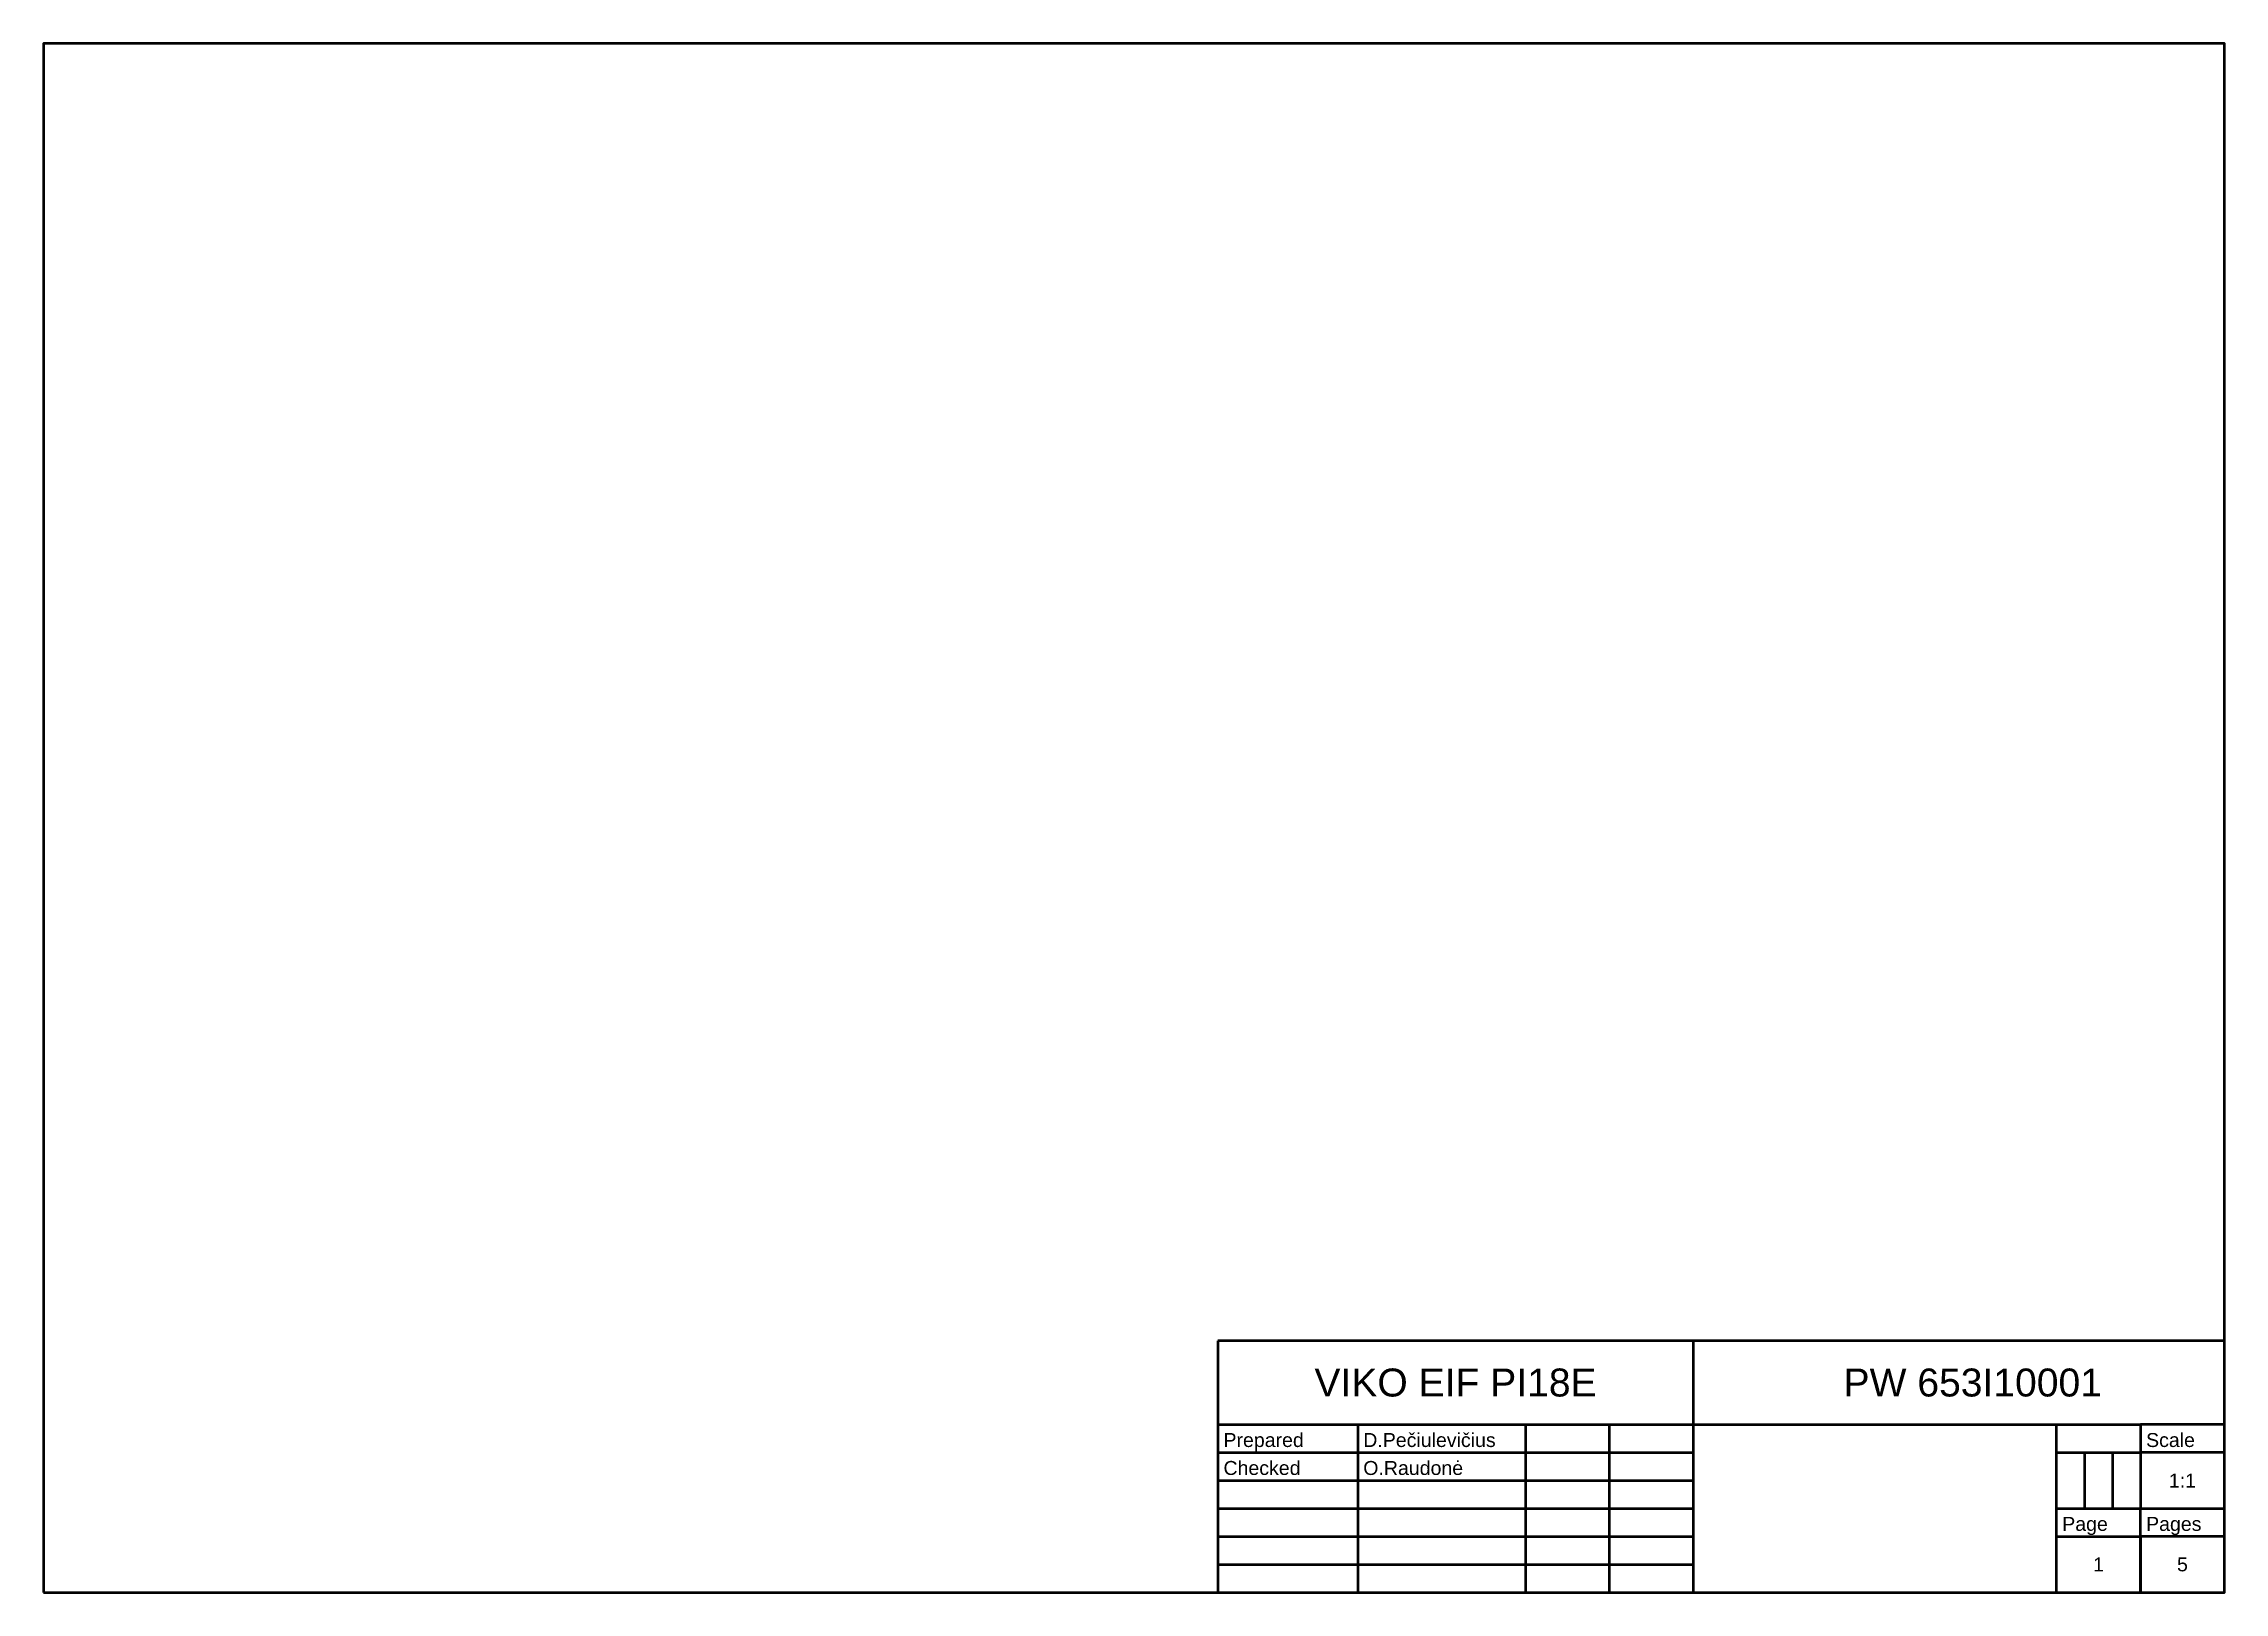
# Model space of a CAD drawing. Header units: millimetres. Extents: x 20 to 410, y 10 to 287.
import ezdxf

# ---------------------------------------------------------------- set-up
doc = ezdxf.new("R2010")
doc.units = ezdxf.units.MM
doc.styles.get("Standard").update_dxf_attribs({"font": 'arial.ttf'})

msp = doc.modelspace()

# ---------------------------------------------------------------- linework, layer by layer
at = {"lineweight": 50}
for p, q in [((255, 55), (230, 55)), ((230, 55), (230, 10)), ((285, 55), (255, 55)), ((300, 55), (285, 55)), ((315, 55), (300, 55)), ((380, 55), (315, 55)), ((315, 55), (315, 10)), ((395, 55), (380, 55)), ((410, 55), (395, 55)), ((230, 40), (315, 40)), ((255, 40), (255, 10)), ((285, 40), (285, 10)), ((300, 40), (300, 10)), ((315, 40), (380, 40)), ((380, 40), (395, 40)), ((380, 10), (380, 40)), ((410, 40), (395, 40)), ((395, 40), (395, 35)), ((230, 35), (315, 35)), ((380, 35), (395, 35)), ((385, 35), (385, 25)), ((390, 35), (390, 25)), ((410, 35), (395, 35)), ((395, 35), (395, 25)), ((230, 30), (315, 30)), ((230, 25), (315, 25)), ((380, 25), (395, 25)), ((395, 10), (395, 25)), ((395, 25), (410, 25)), ((230, 20), (315, 20)), ((315, 20), (315, 20)), ((380, 20), (395, 20)), ((410, 20), (395, 20)), ((395, 20), (395, 10)), ((230, 15), (315, 15))]:
    msp.add_line(p, q, dxfattribs=at)
msp.add_lwpolyline([(20, 10), (410, 10), (410, 287), (20, 287)], close=True, dxfattribs=at)

# ---------------------------------------------------------------- texts
for s, p in [('Prepared', (231, 36)), ('D.Pečiulevičius', (256, 36)), ('Scale', (396, 36)), ('Checked', (231, 31)), ('O.Raudonė', (256, 31)), ('Page', (381, 21)), ('Pages', (396, 21))]:
    msp.add_text(s, height=2.5).set_placement(p)
at = {"attachment_point": 5}
for s, width, insert, char_height in [('\\pxqc;VIKO EIF PI18E', 85, (272.5, 47.5), 5), ('\\pxi1;PW 653I10001', 95, (362.5, 47.5), 5), ('\\pxqc;1:1', 15, (402.5, 30), 2.5), ('\\pxqc;1', 15, (387.5, 15), 2.5), ('\\pxqc;5', 15, (402.5, 15), 2.5)]:
    msp.add_mtext_dynamic_manual_height_columns(s, width=width, gutter_width=12.5, heights=[0], dxfattribs=dict(at, insert=insert, char_height=char_height))

doc.saveas('drawing.dxf')
